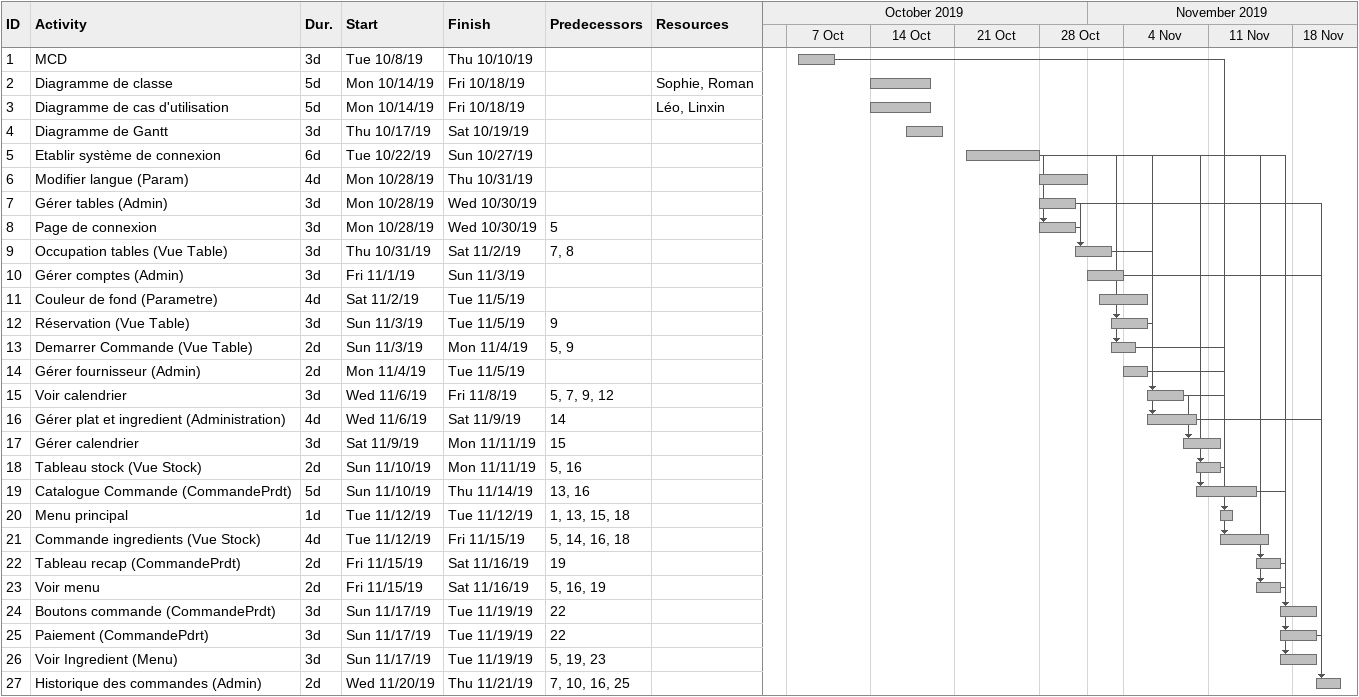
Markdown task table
| ID | Task | Duration | Start | Finish | Predecessors | Resources |
|---|---|---|---|---|---|---|
| 1 | MCD | 3d | 2019-10-08 | 2019-10-10 |  |  |
| 2 | Diagramme de classe | 5d | 2019-10-14 | 2019-10-18 |  | Sophie, Roman |
| 3 | Diagramme de cas d'utilisation | 5d | 2019-10-14 | 2019-10-18 |  | Léo, Linxin |
| 4 | Diagramme de Gantt | 3d | 2019-10-17 | 2019-10-19 |  |  |
| 5 | Etablir système de connexion | 6d | 2019-10-22 | 2019-10-27 |  |  |
| 6 | Modifier langue (Param) | 4d | 2019-10-28 | 2019-10-31 |  |  |
| 7 | Gérer tables (Admin) | 3d | 2019-10-28 | 2019-10-30 |  |  |
| 8 | Page de connexion | 3d | 2019-10-28 | 2019-10-30 | 5 |  |
| 9 | Occupation tables (Vue Table) | 3d | 2019-10-31 | 2019-11-02 | 7, 8 |  |
| 10 | Gérer comptes (Admin) | 3d | 2019-11-01 | 2019-11-03 |  |  |
| 11 | Couleur de fond (Parametre) | 4d | 2019-11-02 | 2019-11-05 |  |  |
| 12 | Réservation (Vue Table) | 3d | 2019-11-03 | 2019-11-05 | 9 |  |
| 13 | Demarrer Commande (Vue Table) | 2d | 2019-11-03 | 2019-11-04 | 5, 9 |  |
| 14 | Gérer fournisseur (Admin) | 2d | 2019-11-04 | 2019-11-05 |  |  |
| 15 | Voir calendrier | 3d | 2019-11-06 | 2019-11-08 | 5, 7, 9, 12 |  |
| 16 | Gérer plat et ingredient (Administration) | 4d | 2019-11-06 | 2019-11-09 | 14 |  |
| 17 | Gérer calendrier | 3d | 2019-11-09 | 2019-11-11 | 15 |  |
| 18 | Tableau stock (Vue Stock) | 2d | 2019-11-10 | 2019-11-11 | 5, 16 |  |
| 19 | Catalogue Commande (CommandePrdt) | 5d | 2019-11-10 | 2019-11-14 | 13, 16 |  |
| 20 | Menu principal | 1d | 2019-11-12 | 2019-11-12 | 1, 13, 15, 18 |  |
| 21 | Commande ingredients (Vue Stock) | 4d | 2019-11-12 | 2019-11-15 | 5, 14, 16, 18 |  |
| 22 | Tableau recap (CommandePrdt) | 2d | 2019-11-15 | 2019-11-16 | 19 |  |
| 23 | Voir menu | 2d | 2019-11-15 | 2019-11-16 | 5, 16, 19 |  |
| 24 | Boutons commande (CommandePrdt) | 3d | 2019-11-17 | 2019-11-19 | 22 |  |
| 25 | Paiement (CommandePdrt) | 3d | 2019-11-17 | 2019-11-19 | 22 |  |
| 26 | Voir Ingredient (Menu) | 3d | 2019-11-17 | 2019-11-19 | 5, 19, 23 |  |
| 27 | Historique des commandes (Admin) | 2d | 2019-11-20 | 2019-11-21 | 7, 10, 16, 25 |  |
